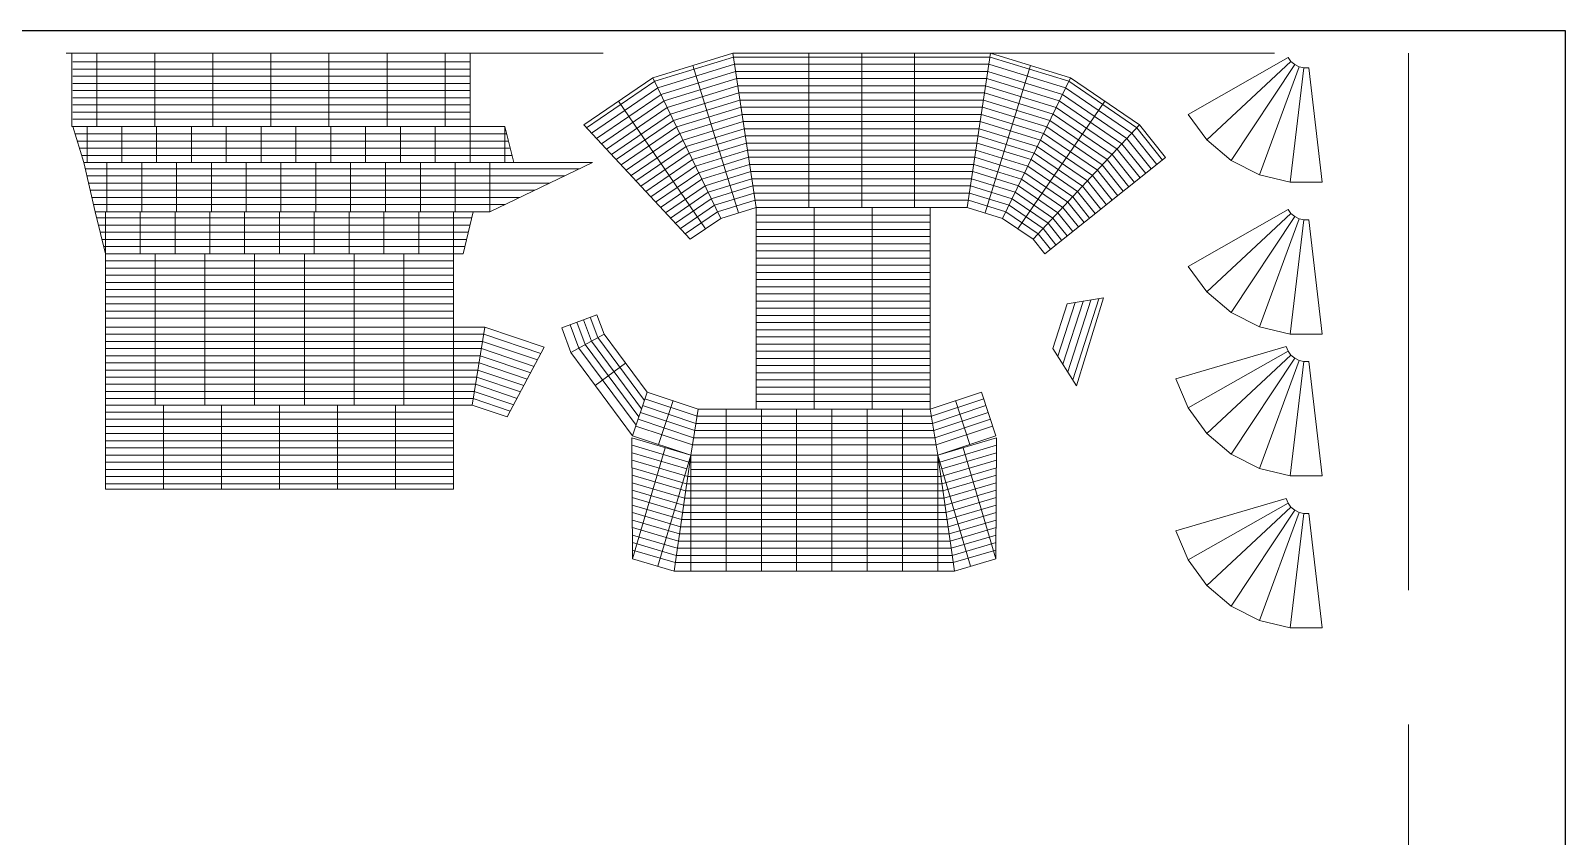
# Model space of a CAD drawing. Header units: inches. Extents: x -1530 to 385, y -443 to 699.
# Drawn here: x 185.79 to 202.94, y 58.57 to 67.57 of the extents above; entities that cross this region are included whole.
import ezdxf

# ---------------------------------------------------------------- set-up
doc = ezdxf.new("R2010")
doc.units = ezdxf.units.IN
doc.header["$LTSCALE"] = 0.5
doc.header["$MEASUREMENT"] = 0
doc.linetypes.add('ACAD_ISO02W100', pattern=[15, 12, -3])
doc.layers.add('01Table', color=1, linetype='Continuous')
for name, color, linetype, lineweight in [('02Material Outline', 3, 'Continuous', 0), ('03Cut', 5, 'Continuous', 0), ('04Score', 2, 'Continuous', 0)]:
    doc.layers.add(name, color=color, linetype=linetype, lineweight=lineweight)

msp = doc.modelspace()

# ---------------------------------------------------------------- linework, layer by layer
at = {"layer": '01Table'}
msp.add_lwpolyline([(170.94, 67.572), (202.94, 67.572), (202.94, 49.572), (170.94, 49.572)], close=True, dxfattribs=at)
at = {"layer": '02Material Outline', "linetype": 'ACAD_ISO02W100'}
msp.add_lwpolyline([(171.19, 67.322), (201.19, 67.322), (201.19, 49.822), (171.19, 49.822)], close=True, dxfattribs=at)
at = {"layer": '03Cut'}
for p, q in [((190.703, 67.322), (186.255, 67.322)), ((186.255, 67.322), (186.255, 66.502)), ((190.703, 66.502), (190.703, 67.322)), ((193.64, 67.322), (192.747, 67.046)), ((196.519, 67.322), (193.64, 67.322)), ((196.519, 67.322), (197.412, 67.046)), ((199.843, 67.272), (198.726, 66.637)), ((199.875, 67.228), (199.843, 67.272)), ((199.875, 67.228), (199.917, 67.193)), ((192.747, 67.046), (191.976, 66.519)), ((197.412, 67.046), (198.183, 66.519)), ((199.965, 67.168), (199.917, 67.193)), ((199.965, 67.168), (200.018, 67.155)), ((200.073, 67.155), (200.018, 67.155)), ((200.073, 67.155), (200.223, 65.879)), ((198.936, 66.351), (198.726, 66.637)), ((191.093, 66.502), (186.255, 66.502)), ((186.389, 66.098), (186.264, 66.502)), ((191.192, 66.098), (191.093, 66.502)), ((193.163, 65.242), (191.976, 66.519)), ((198.183, 66.519), (198.474, 66.154)), ((198.936, 66.351), (199.207, 66.122)), ((192.072, 66.098), (186.389, 66.098)), ((186.516, 65.549), (186.389, 66.098)), ((190.926, 65.549), (192.072, 66.098)), ((197.125, 65.08), (198.474, 66.154)), ((199.523, 65.962), (199.207, 66.122)), ((199.523, 65.962), (199.868, 65.879)), ((200.223, 65.879), (199.868, 65.879)), ((186.629, 65.08), (186.516, 65.549)), ((190.926, 65.549), (186.516, 65.549)), ((190.627, 65.08), (190.74, 65.549)), ((193.9, 65.597), (193.505, 65.475)), ((196.259, 65.597), (193.9, 65.597)), ((193.9, 63.345), (193.9, 65.597)), ((195.845, 63.345), (195.845, 65.597)), ((196.259, 65.597), (196.654, 65.475)), ((199.843, 65.574), (198.726, 64.939)), ((199.875, 65.53), (199.843, 65.574)), ((199.875, 65.53), (199.917, 65.495)), ((193.505, 65.475), (193.163, 65.242)), ((196.654, 65.475), (196.996, 65.242)), ((199.965, 65.47), (199.917, 65.495)), ((199.965, 65.47), (200.018, 65.457)), ((200.073, 65.457), (200.018, 65.457)), ((200.073, 65.457), (200.223, 64.181)), ((196.996, 65.242), (197.125, 65.08)), ((190.627, 65.08), (186.629, 65.08)), ((186.629, 65.08), (186.629, 62.451)), ((190.52, 65.08), (190.52, 64.261)), ((198.936, 64.653), (198.726, 64.939)), ((198.936, 64.653), (199.207, 64.424)), ((195.845, 64.471), (193.9, 64.471)), ((197.375, 64.519), (197.214, 64.023)), ((197.375, 64.519), (197.781, 64.586)), ((197.781, 64.586), (197.48, 63.603)), ((199.523, 64.264), (199.207, 64.424)), ((190.87, 64.261), (186.629, 64.261)), ((191.533, 64.037), (190.87, 64.261)), ((199.523, 64.264), (199.868, 64.181)), ((200.223, 64.181), (199.868, 64.181)), ((191.118, 63.257), (191.533, 64.037)), ((197.214, 64.023), (197.48, 63.603)), ((199.822, 64.042), (198.588, 63.684)), ((199.822, 64.042), (199.843, 63.992)), ((199.875, 63.948), (199.843, 63.992)), ((199.875, 63.948), (199.917, 63.913)), ((199.965, 63.888), (199.917, 63.913)), ((199.965, 63.888), (200.018, 63.876)), ((200.073, 63.876), (200.018, 63.876)), ((200.073, 63.876), (200.223, 62.6)), ((198.588, 63.684), (198.726, 63.357)), ((193.253, 63.345), (192.682, 63.535)), ((195.845, 63.345), (196.416, 63.535)), ((196.416, 63.535), (196.579, 63.046)), ((190.726, 63.39), (186.629, 63.39)), ((190.52, 62.451), (190.52, 63.39)), ((191.118, 63.257), (190.726, 63.39)), ((195.845, 63.345), (193.253, 63.345)), ((198.936, 63.071), (198.726, 63.357)), ((193.169, 62.83), (192.512, 63.023)), ((192.512, 63.023), (192.519, 61.672)), ((193.169, 62.83), (192.519, 63.046)), ((195.929, 62.83), (196.579, 63.046)), ((195.929, 62.83), (196.586, 63.023)), ((196.586, 63.023), (196.579, 61.672)), ((198.936, 63.071), (199.207, 62.842)), ((195.929, 62.83), (193.169, 62.83)), ((199.523, 62.682), (199.207, 62.842)), ((199.523, 62.682), (199.868, 62.6)), ((200.223, 62.6), (199.868, 62.6)), ((186.629, 62.451), (190.52, 62.451)), ((199.822, 62.344), (198.588, 61.986)), ((199.822, 62.344), (199.843, 62.294)), ((199.875, 62.25), (199.843, 62.294)), ((199.875, 62.25), (199.917, 62.215)), ((199.965, 62.19), (199.917, 62.215)), ((199.965, 62.19), (200.018, 62.178)), ((200.073, 62.178), (200.018, 62.178)), ((200.073, 62.178), (200.223, 60.902)), ((198.588, 61.986), (198.726, 61.659)), ((192.983, 61.535), (192.519, 61.672)), ((196.116, 61.535), (196.579, 61.672)), ((198.936, 61.373), (198.726, 61.659)), ((192.983, 61.535), (196.116, 61.535)), ((198.936, 61.373), (199.207, 61.144)), ((199.523, 60.984), (199.207, 61.144)), ((199.523, 60.984), (199.868, 60.902)), ((200.223, 60.902), (199.868, 60.902))]:
    msp.add_line(p, q, dxfattribs=at)
at = {"layer": '03Cut', "extrusion": (-1.16224e-16, 3.85946e-17, -1)}
for p, q in [((192.121, 64.399), (191.727, 64.252)), ((192.202, 64.182), (192.121, 64.399)), ((191.727, 64.252), (191.83, 63.976)), ((192.682, 63.535), (192.202, 64.182)), ((192.519, 63.046), (191.83, 63.976))]:
    msp.add_line(p, q, dxfattribs=at)
at = {"layer": '04Score'}
for p, q in [((190.703, 67.222), (186.264, 67.222)), ((186.533, 66.502), (186.533, 67.322)), ((187.182, 66.502), (187.182, 67.322)), ((187.83, 66.502), (187.83, 67.322)), ((188.479, 66.502), (188.479, 67.322)), ((189.127, 66.502), (189.127, 67.322)), ((189.776, 66.502), (189.776, 67.322)), ((190.424, 66.502), (190.424, 67.322)), ((193.646, 67.277), (192.767, 67.006)), ((193.9, 65.597), (193.64, 67.322)), ((196.513, 67.277), (193.646, 67.277)), ((194.49, 65.597), (194.49, 67.322)), ((195.079, 65.597), (195.079, 67.322)), ((195.669, 65.597), (195.669, 67.322)), ((196.259, 65.597), (196.519, 67.322)), ((196.513, 67.277), (197.392, 67.006)), ((199.875, 67.228), (198.936, 66.351)), ((190.703, 67.142), (186.264, 67.142)), ((190.703, 67.062), (186.264, 67.062)), ((193.505, 65.475), (192.747, 67.046)), ((193.658, 67.197), (192.802, 66.933)), ((193.67, 67.117), (192.837, 66.86)), ((193.193, 67.184), (193.702, 65.536)), ((196.5, 67.197), (193.658, 67.197)), ((196.488, 67.117), (193.67, 67.117)), ((196.965, 67.184), (196.457, 65.536)), ((196.488, 67.117), (197.322, 66.86)), ((196.5, 67.197), (197.357, 66.933)), ((196.654, 65.475), (197.412, 67.046)), ((199.917, 67.193), (199.207, 66.122)), ((199.965, 67.168), (199.523, 65.962)), ((200.018, 67.155), (199.868, 65.879)), ((190.703, 66.982), (186.264, 66.982)), ((190.703, 66.902), (186.264, 66.902)), ((192.006, 66.486), (192.767, 67.006)), ((192.061, 66.427), (192.802, 66.933)), ((193.683, 67.037), (192.872, 66.787)), ((193.695, 66.957), (192.907, 66.714)), ((193.707, 66.877), (192.942, 66.641)), ((196.476, 67.037), (193.683, 67.037)), ((196.464, 66.957), (193.695, 66.957)), ((196.452, 66.877), (193.707, 66.877)), ((196.452, 66.877), (197.217, 66.641)), ((196.464, 66.957), (197.252, 66.714)), ((196.476, 67.037), (197.287, 66.787)), ((198.098, 66.427), (197.357, 66.933)), ((198.153, 66.486), (197.392, 67.006)), ((190.703, 66.822), (186.264, 66.822)), ((190.703, 66.742), (186.264, 66.742)), ((192.116, 66.368), (192.837, 66.86)), ((192.171, 66.309), (192.872, 66.787)), ((192.227, 66.249), (192.907, 66.714)), ((192.361, 66.783), (193.334, 65.359)), ((193.719, 66.797), (192.977, 66.568)), ((193.731, 66.717), (193.013, 66.496)), ((196.44, 66.797), (193.719, 66.797)), ((196.428, 66.717), (193.731, 66.717)), ((196.428, 66.717), (197.146, 66.496)), ((196.44, 66.797), (197.181, 66.568)), ((197.797, 66.783), (196.825, 65.359)), ((197.932, 66.249), (197.252, 66.714)), ((197.987, 66.309), (197.287, 66.787)), ((198.043, 66.368), (197.322, 66.86)), ((190.703, 66.662), (186.264, 66.662)), ((190.703, 66.582), (186.264, 66.582)), ((192.282, 66.19), (192.942, 66.641)), ((192.337, 66.131), (192.977, 66.568)), ((193.743, 66.637), (193.048, 66.423)), ((193.755, 66.557), (193.083, 66.35)), ((196.416, 66.637), (193.743, 66.637)), ((196.404, 66.557), (193.755, 66.557)), ((196.404, 66.557), (197.076, 66.35)), ((196.416, 66.637), (197.111, 66.423)), ((197.822, 66.131), (197.181, 66.568)), ((197.877, 66.19), (197.217, 66.641)), ((191.113, 66.418), (186.29, 66.418)), ((186.424, 66.098), (186.424, 66.502)), ((186.813, 66.098), (186.813, 66.502)), ((187.202, 66.098), (187.202, 66.502)), ((187.591, 66.098), (187.591, 66.502)), ((187.98, 66.098), (187.98, 66.502)), ((188.369, 66.098), (188.369, 66.502)), ((188.758, 66.098), (188.758, 66.502)), ((189.147, 66.098), (189.147, 66.502)), ((189.536, 66.098), (189.536, 66.502)), ((189.926, 66.098), (189.926, 66.502)), ((190.315, 66.098), (190.315, 66.502)), ((190.704, 66.098), (190.704, 66.502)), ((191.093, 66.098), (191.093, 66.502)), ((192.392, 66.072), (193.013, 66.496)), ((192.447, 66.012), (193.048, 66.423)), ((193.767, 66.477), (193.118, 66.277)), ((193.779, 66.397), (193.153, 66.204)), ((196.392, 66.477), (193.767, 66.477)), ((196.38, 66.397), (193.779, 66.397)), ((196.38, 66.397), (197.006, 66.204)), ((196.392, 66.477), (197.041, 66.277)), ((196.996, 65.242), (198.183, 66.519)), ((197.712, 66.012), (197.111, 66.423)), ((197.767, 66.072), (197.146, 66.496)), ((198.043, 66.368), (198.314, 66.027)), ((198.098, 66.427), (198.377, 66.076)), ((198.153, 66.486), (198.439, 66.126)), ((191.133, 66.338), (186.315, 66.338)), ((191.153, 66.258), (186.339, 66.258)), ((192.502, 65.953), (193.083, 66.35)), ((192.557, 65.894), (193.118, 66.277)), ((192.612, 65.835), (193.153, 66.204)), ((193.791, 66.317), (193.188, 66.131)), ((193.803, 66.237), (193.223, 66.058)), ((196.368, 66.317), (193.791, 66.317)), ((196.356, 66.237), (193.803, 66.237)), ((196.356, 66.237), (196.935, 66.058)), ((196.368, 66.317), (196.971, 66.131)), ((197.547, 65.835), (197.006, 66.204)), ((197.602, 65.894), (197.041, 66.277)), ((197.657, 65.953), (197.076, 66.35)), ((197.877, 66.19), (198.126, 65.877)), ((197.932, 66.249), (198.189, 65.927)), ((197.987, 66.309), (198.252, 65.977)), ((191.172, 66.178), (186.364, 66.178)), ((191.928, 66.029), (186.405, 66.029)), ((186.646, 65.549), (186.646, 66.098)), ((187.035, 65.549), (187.035, 66.098)), ((187.424, 65.549), (187.424, 66.098)), ((187.813, 65.549), (187.813, 66.098)), ((188.202, 65.549), (188.202, 66.098)), ((188.591, 65.549), (188.591, 66.098)), ((188.98, 65.549), (188.98, 66.098)), ((189.369, 65.549), (189.369, 66.098)), ((189.759, 65.549), (189.759, 66.098)), ((190.148, 65.549), (190.148, 66.098)), ((190.537, 65.549), (190.537, 66.098)), ((190.926, 65.549), (190.926, 66.098)), ((192.667, 65.775), (193.188, 66.131)), ((192.722, 65.716), (193.223, 66.058)), ((193.815, 66.157), (193.259, 65.985)), ((193.827, 66.077), (193.294, 65.913)), ((196.344, 66.157), (193.815, 66.157)), ((196.331, 66.077), (193.827, 66.077)), ((196.331, 66.077), (196.865, 65.913)), ((196.344, 66.157), (196.9, 65.985)), ((197.437, 65.716), (196.935, 66.058)), ((197.492, 65.775), (196.971, 66.131)), ((197.712, 66.012), (197.939, 65.728)), ((197.767, 66.072), (198.001, 65.778)), ((197.822, 66.131), (198.064, 65.827)), ((191.761, 65.949), (186.423, 65.949)), ((191.594, 65.869), (186.442, 65.869)), ((192.777, 65.657), (193.259, 65.985)), ((192.832, 65.598), (193.294, 65.913)), ((192.888, 65.538), (193.329, 65.84)), ((193.84, 65.997), (193.329, 65.84)), ((193.852, 65.917), (193.364, 65.767)), ((196.319, 65.997), (193.84, 65.997)), ((196.307, 65.917), (193.852, 65.917)), ((196.307, 65.917), (196.795, 65.767)), ((196.319, 65.997), (196.83, 65.84)), ((197.271, 65.538), (196.83, 65.84)), ((197.326, 65.598), (196.865, 65.913)), ((197.381, 65.657), (196.9, 65.985)), ((197.602, 65.894), (197.813, 65.628)), ((197.657, 65.953), (197.876, 65.678)), ((191.427, 65.789), (186.461, 65.789)), ((191.26, 65.709), (186.479, 65.709)), ((192.943, 65.479), (193.364, 65.767)), ((192.998, 65.42), (193.399, 65.694)), ((193.864, 65.837), (193.399, 65.694)), ((193.876, 65.757), (193.434, 65.621)), ((193.888, 65.677), (193.469, 65.548)), ((196.295, 65.837), (193.864, 65.837)), ((196.283, 65.757), (193.876, 65.757)), ((196.271, 65.677), (193.888, 65.677)), ((196.271, 65.677), (196.689, 65.548)), ((196.283, 65.757), (196.725, 65.621)), ((196.295, 65.837), (196.76, 65.694)), ((197.161, 65.42), (196.76, 65.694)), ((197.216, 65.479), (196.795, 65.767)), ((197.437, 65.716), (197.625, 65.479)), ((197.492, 65.775), (197.688, 65.528)), ((197.547, 65.835), (197.751, 65.578)), ((191.093, 65.629), (186.498, 65.629)), ((186.629, 65.08), (186.629, 65.549)), ((187.018, 65.08), (187.018, 65.549)), ((187.407, 65.08), (187.407, 65.549)), ((187.796, 65.08), (187.796, 65.549)), ((188.185, 65.08), (188.185, 65.549)), ((188.574, 65.08), (188.574, 65.549)), ((188.963, 65.08), (188.963, 65.549)), ((189.352, 65.08), (189.352, 65.549)), ((189.741, 65.08), (189.741, 65.549)), ((190.13, 65.08), (190.13, 65.549)), ((190.52, 65.08), (190.52, 65.549)), ((193.053, 65.361), (193.434, 65.621)), ((193.108, 65.301), (193.469, 65.548)), ((195.845, 65.511), (193.9, 65.511)), ((194.548, 65.597), (194.548, 63.345)), ((195.197, 65.597), (195.197, 63.345)), ((197.051, 65.301), (196.689, 65.548)), ((197.106, 65.361), (196.725, 65.621)), ((197.271, 65.538), (197.438, 65.329)), ((197.326, 65.598), (197.5, 65.379)), ((197.381, 65.657), (197.563, 65.429)), ((199.875, 65.53), (198.936, 64.653)), ((190.723, 65.48), (186.533, 65.48)), ((190.704, 65.4), (186.552, 65.4)), ((195.845, 65.431), (193.9, 65.431)), ((195.845, 65.351), (193.9, 65.351)), ((197.106, 65.361), (197.25, 65.18)), ((197.161, 65.42), (197.312, 65.23)), ((197.216, 65.479), (197.375, 65.279)), ((199.917, 65.495), (199.207, 64.424)), ((199.965, 65.47), (199.523, 64.264)), ((200.018, 65.457), (199.868, 64.181)), ((190.685, 65.32), (186.571, 65.32)), ((190.666, 65.24), (186.59, 65.24)), ((190.647, 65.16), (186.609, 65.16)), ((195.845, 65.271), (193.9, 65.271)), ((195.845, 65.191), (193.9, 65.191)), ((197.051, 65.301), (197.187, 65.13)), ((190.52, 65), (186.629, 65)), ((187.184, 65.08), (187.184, 63.39)), ((187.74, 65.08), (187.74, 63.39)), ((188.296, 65.08), (188.296, 63.39)), ((188.852, 65.08), (188.852, 63.39)), ((189.408, 65.08), (189.408, 63.39)), ((189.964, 65.08), (189.964, 63.39)), ((195.845, 65.111), (193.9, 65.111)), ((195.845, 65.031), (193.9, 65.031)), ((190.52, 64.92), (186.629, 64.92)), ((190.52, 64.84), (186.629, 64.84)), ((195.845, 64.951), (193.9, 64.951)), ((195.845, 64.871), (193.9, 64.871)), ((190.52, 64.76), (186.629, 64.76)), ((190.52, 64.68), (186.629, 64.68)), ((195.845, 64.791), (193.9, 64.791)), ((195.845, 64.711), (193.9, 64.711)), ((190.52, 64.6), (186.629, 64.6)), ((190.52, 64.52), (186.629, 64.52)), ((195.845, 64.631), (193.9, 64.631)), ((195.845, 64.551), (193.9, 64.551)), ((197.463, 64.534), (197.27, 63.935)), ((197.552, 64.548), (197.325, 63.847)), ((197.641, 64.563), (197.381, 63.759)), ((197.73, 64.577), (197.437, 63.671)), ((190.52, 64.44), (186.629, 64.44)), ((190.52, 64.36), (186.629, 64.36)), ((195.845, 64.391), (193.9, 64.391)), ((195.845, 64.311), (193.9, 64.311)), ((190.857, 64.181), (186.629, 64.181)), ((190.52, 64.261), (190.52, 63.39)), ((190.726, 63.39), (190.87, 64.261)), ((191.495, 63.965), (190.857, 64.181)), ((195.845, 64.231), (193.9, 64.231)), ((195.845, 64.151), (193.9, 64.151)), ((190.843, 64.101), (186.629, 64.101)), ((190.83, 64.021), (186.629, 64.021)), ((191.419, 63.822), (190.83, 64.021)), ((191.457, 63.894), (190.843, 64.101)), ((195.845, 64.071), (193.9, 64.071)), ((195.845, 63.991), (193.9, 63.991)), ((199.843, 63.992), (198.726, 63.357)), ((190.817, 63.941), (186.629, 63.941)), ((190.804, 63.861), (186.629, 63.861)), ((191.343, 63.679), (190.804, 63.861)), ((191.381, 63.751), (190.817, 63.941)), ((192.442, 63.859), (192.103, 63.607)), ((195.845, 63.911), (193.9, 63.911)), ((195.845, 63.831), (193.9, 63.831)), ((199.875, 63.948), (198.936, 63.071)), ((199.917, 63.913), (199.207, 62.842)), ((199.965, 63.888), (199.523, 62.682)), ((200.018, 63.876), (199.868, 62.6)), ((190.791, 63.781), (186.629, 63.781)), ((190.778, 63.701), (186.629, 63.701)), ((190.765, 63.621), (186.629, 63.621)), ((191.229, 63.464), (190.765, 63.621)), ((191.267, 63.536), (190.778, 63.701)), ((191.305, 63.608), (190.791, 63.781)), ((195.845, 63.751), (193.9, 63.751)), ((195.845, 63.671), (193.9, 63.671)), ((190.751, 63.541), (186.629, 63.541)), ((190.738, 63.461), (186.629, 63.461)), ((191.152, 63.321), (190.738, 63.461)), ((191.191, 63.393), (190.751, 63.541)), ((192.682, 63.535), (192.519, 63.046)), ((193.24, 63.265), (192.657, 63.459)), ((195.845, 63.591), (193.9, 63.591)), ((195.845, 63.511), (193.9, 63.511)), ((195.858, 63.265), (196.442, 63.459)), ((190.52, 63.31), (186.629, 63.31)), ((187.277, 62.451), (187.277, 63.39)), ((187.926, 62.451), (187.926, 63.39)), ((188.574, 62.451), (188.574, 63.39)), ((189.223, 62.451), (189.223, 63.39)), ((189.871, 62.451), (189.871, 63.39)), ((193.214, 63.105), (192.606, 63.307)), ((193.227, 63.185), (192.631, 63.383)), ((192.972, 63.439), (192.809, 62.949)), ((193.169, 62.83), (193.253, 63.345)), ((193.564, 63.345), (193.564, 61.535)), ((195.845, 63.431), (193.9, 63.431)), ((193.958, 63.345), (193.958, 61.535)), ((194.352, 63.345), (194.352, 61.535)), ((194.746, 63.345), (194.746, 61.535)), ((195.14, 63.345), (195.14, 61.535)), ((195.535, 63.345), (195.535, 61.535)), ((195.845, 63.345), (195.929, 62.83)), ((195.871, 63.185), (196.467, 63.383)), ((195.884, 63.105), (196.492, 63.307)), ((196.126, 63.439), (196.289, 62.949)), ((190.52, 63.23), (186.629, 63.23)), ((190.52, 63.15), (186.629, 63.15)), ((193.188, 62.945), (192.556, 63.155)), ((193.201, 63.025), (192.581, 63.231)), ((195.884, 63.105), (193.214, 63.105)), ((195.871, 63.185), (193.227, 63.185)), ((195.858, 63.265), (193.24, 63.265)), ((195.897, 63.025), (196.517, 63.231)), ((195.91, 62.945), (196.542, 63.155)), ((190.52, 63.07), (186.629, 63.07)), ((190.52, 62.99), (186.629, 62.99)), ((193.147, 62.753), (192.513, 62.94)), ((195.91, 62.945), (193.188, 62.945)), ((195.897, 63.025), (193.201, 63.025)), ((195.951, 62.753), (196.585, 62.94)), ((190.52, 62.91), (186.629, 62.91)), ((190.52, 62.83), (186.629, 62.83)), ((193.124, 62.676), (192.513, 62.856)), ((193.135, 62.59), (192.514, 62.773)), ((192.519, 61.672), (192.885, 62.913)), ((193.169, 62.83), (192.803, 61.588)), ((193.169, 62.83), (192.983, 61.535)), ((193.169, 62.83), (193.169, 61.535)), ((195.929, 62.83), (196.116, 61.535)), ((195.929, 62.83), (196.295, 61.588)), ((195.929, 62.83), (195.929, 61.535)), ((195.963, 62.59), (196.585, 62.773)), ((195.974, 62.676), (196.585, 62.856)), ((196.579, 61.672), (196.213, 62.913)), ((190.52, 62.75), (186.629, 62.75)), ((190.52, 62.67), (186.629, 62.67)), ((190.52, 62.59), (186.629, 62.59)), ((193.123, 62.51), (192.514, 62.689)), ((193.112, 62.43), (192.514, 62.606)), ((195.963, 62.59), (193.135, 62.59)), ((195.929, 62.75), (193.169, 62.75)), ((195.929, 62.67), (193.169, 62.67)), ((195.975, 62.51), (196.584, 62.689)), ((195.986, 62.43), (196.584, 62.606)), ((190.52, 62.51), (186.629, 62.51)), ((193.1, 62.35), (192.515, 62.522)), ((193.089, 62.27), (192.515, 62.439)), ((195.986, 62.43), (193.112, 62.43)), ((195.975, 62.51), (193.123, 62.51)), ((195.998, 62.35), (196.583, 62.522)), ((196.01, 62.27), (196.583, 62.439)), ((193.077, 62.19), (192.516, 62.355)), ((193.065, 62.11), (192.516, 62.272)), ((196.01, 62.27), (193.089, 62.27)), ((195.998, 62.35), (193.1, 62.35)), ((196.021, 62.19), (196.582, 62.355)), ((196.033, 62.11), (196.582, 62.272)), ((199.843, 62.294), (198.726, 61.659)), ((199.875, 62.25), (198.936, 61.373)), ((193.054, 62.03), (192.517, 62.188)), ((193.042, 61.95), (192.517, 62.104)), ((196.033, 62.11), (193.065, 62.11)), ((196.021, 62.19), (193.077, 62.19)), ((196.044, 62.03), (196.581, 62.188)), ((196.056, 61.95), (196.581, 62.104)), ((199.917, 62.215), (199.207, 61.144)), ((199.965, 62.19), (199.523, 60.984)), ((200.018, 62.178), (199.868, 60.902)), ((193.031, 61.87), (192.518, 62.021)), ((193.019, 61.79), (192.518, 61.937)), ((196.056, 61.95), (193.042, 61.95)), ((196.044, 62.03), (193.054, 62.03)), ((196.067, 61.87), (196.581, 62.021)), ((196.079, 61.79), (196.58, 61.937)), ((193.008, 61.71), (192.518, 61.854)), ((192.996, 61.63), (192.519, 61.77)), ((196.079, 61.79), (193.019, 61.79)), ((196.067, 61.87), (193.031, 61.87)), ((196.09, 61.71), (196.58, 61.854)), ((196.102, 61.63), (196.579, 61.77)), ((196.102, 61.63), (192.996, 61.63)), ((196.09, 61.71), (193.008, 61.71))]:
    msp.add_line(p, q, dxfattribs=at)
at = {"layer": '04Score', "extrusion": (-1.16224e-16, 3.85946e-17, -1)}
for p, q in [((191.99, 64.065), (191.896, 64.315)), ((192.06, 64.104), (191.971, 64.343)), ((192.131, 64.143), (192.046, 64.371)), ((191.919, 64.025), (191.821, 64.287)), ((192.202, 64.182), (191.83, 63.976)), ((192.651, 63.442), (192.131, 64.143)), ((192.559, 63.164), (191.92, 64.026)), ((192.589, 63.257), (191.99, 64.065)), ((192.62, 63.349), (192.061, 64.104))]:
    msp.add_line(p, q, dxfattribs=at)

doc.saveas('drawing.dxf')
